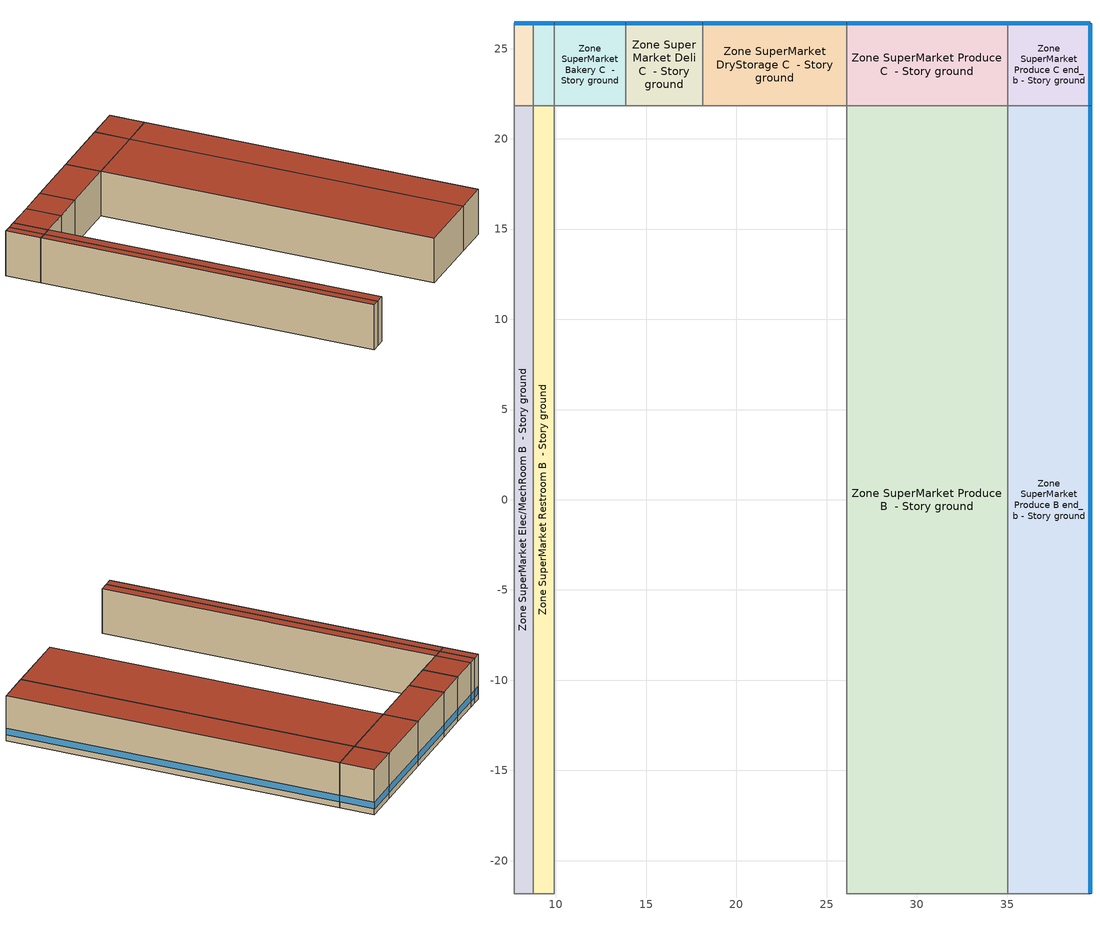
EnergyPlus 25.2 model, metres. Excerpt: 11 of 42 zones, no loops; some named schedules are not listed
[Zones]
Zone SuperMarket Bakery C  - Story ground
 floor ground (Foundation F 0.9W/m*K Perim 3.96m Area 18.1m2): 9.91,21.82 9.91,26.4 13.87,26.4 13.87,21.82 z0
 wall outside (Typical Insulated Exterior Mass Wall R-9.62): 13.87,26.4 9.91,26.4 z0:6.1
 wall to Zone SuperMarket Restroom C  - Story ground (Typical Interior Wall): 9.91,26.4 9.91,21.82 z0:6.1
 wall to Zone SuperMarket Bakery B  - Story ground (Typical Interior Wall): 9.91,21.82 13.87,21.82 z0:6.1
 wall to Zone SuperMarket Deli C  - Story ground (Typical Interior Wall): 13.87,21.82 13.87,26.4 z0:6.1
 window (U 0.36 SHGC 0.36 Simple Glazing): 13.85,26.4 9.94,26.4 z0.76:1.69
 roof outside (Typical IEAD Roof R-31.25): 13.87,21.82 13.87,26.4 9.91,26.4 9.91,21.82 z6.1
Zone SuperMarket Deli C  - Story ground
 floor ground (Foundation F 0.9W/m*K Perim 4.25m Area 19.44m2): 13.87,21.82 13.87,26.4 18.13,26.4 18.13,21.82 z0
 wall outside (Typical Insulated Exterior Mass Wall R-9.62): 18.13,26.4 13.87,26.4 z0:6.1
 wall to Zone SuperMarket Deli B  - Story ground (Typical Interior Wall): 13.87,21.82 18.13,21.82 z0:6.1
 wall to Zone SuperMarket DryStorage C  - Story ground (Typical Interior Wall): 18.13,21.82 18.13,26.4 z0:6.1
 window (U 0.36 SHGC 0.36 Simple Glazing): 18.1,26.4 13.9,26.4 z0.76:1.69
 roof outside (Typical IEAD Roof R-31.25): 18.13,21.82 18.13,26.4 13.87,26.4 13.87,21.82 z6.1
Zone SuperMarket DryStorage C  - Story ground
 floor ground (Foundation F 0.9W/m*K Perim 8.0m Area 36.57m2): 18.13,21.82 18.13,26.4 26.12,26.4 26.12,21.82 z0
 wall outside (Typical Insulated Exterior Mass Wall R-9.62): 26.12,26.4 18.13,26.4 z0:6.1
 wall to Zone SuperMarket DryStorage B  - Story ground (Typical Interior Wall): 18.13,21.82 26.12,21.82 z0:6.1
 wall to Zone SuperMarket Produce C  - Story ground (Typical Interior Wall): 26.12,21.82 26.12,26.4 z0:6.1
 window (U 0.36 SHGC 0.36 Simple Glazing): 26.1,26.4 18.15,26.4 z0.76:1.68
 roof outside (Typical IEAD Roof R-31.25): 26.12,21.82 26.12,26.4 18.13,26.4 18.13,21.82 z6.1
Zone SuperMarket Elec/MechRoom B  - Story ground
 floor ground (Foundation F 0.9W/m*K Perim 0.0m Area 45.97m2): 7.67,-21.82 7.67,21.82 8.73,21.82 8.73,-21.82 z0
 wall to Zone SuperMarket Corridor B  - Story ground (Typical Interior Wall): 7.67,21.82 7.67,-21.82 z0:6.1
 wall to Zone SuperMarket Elec/MechRoom C  - Story ground (Typical Interior Wall): 8.73,21.82 7.67,21.82 z0:6.1
 wall to Zone SuperMarket Elec/MechRoom A  - Story ground (Typical Interior Wall): 7.67,-21.82 8.73,-21.82 z0:6.1
 wall to Zone SuperMarket Restroom B  - Story ground (Typical Interior Wall): 8.73,-21.82 8.73,21.82 z0:6.1
 roof outside (Typical IEAD Roof R-31.25): 8.73,-21.82 8.73,21.82 7.67,21.82 7.67,-21.82 z6.1
Zone SuperMarket Elec/MechRoom C  - Story ground
 floor ground (Foundation F 0.9W/m*K Perim 1.05m Area 4.82m2): 7.67,21.82 7.67,26.4 8.73,26.4 8.73,21.82 z0
 wall outside (Typical Insulated Exterior Mass Wall R-9.62): 8.73,26.4 7.67,26.4 z0:6.1
 wall to Zone SuperMarket Corridor C  - Story ground (Typical Interior Wall): 7.67,26.4 7.67,21.82 z0:6.1
 wall to Zone SuperMarket Restroom C  - Story ground (Typical Interior Wall): 8.73,21.82 8.73,26.4 z0:6.1
 window (U 0.36 SHGC 0.36 Simple Glazing): 8.7,26.4 7.7,26.4 z0.76:1.72
 roof outside (Typical IEAD Roof R-31.25): 8.73,21.82 8.73,26.4 7.67,26.4 7.67,21.82 z6.1
Zone SuperMarket Produce B  - Story ground
 floor ground (Foundation F 0.9W/m*K Perim 0.0m Area 388.39m2): 26.12,-21.82 26.12,21.82 35.02,21.82 35.02,-21.82 z0
 wall to Zone SuperMarket DryStorage B  - Story ground (Typical Interior Wall): 26.12,21.82 26.12,-21.82 z0:6.1
 wall to Zone SuperMarket Produce C  - Story ground (Typical Interior Wall): 35.02,21.82 26.12,21.82 z0:6.1
 wall to Zone SuperMarket Produce A  - Story ground (Typical Interior Wall): 26.12,-21.82 35.02,-21.82 z0:6.1
 wall to Zone SuperMarket Produce B end_b - Story ground (Typical Interior Wall): 35.02,-21.82 35.02,21.82 z0:6.1
 roof outside (Typical IEAD Roof R-31.25): 35.02,-21.82 35.02,21.82 26.12,21.82 26.12,-21.82 z6.1
Zone SuperMarket Produce B end_b - Story ground
 floor ground (Foundation F 0.9W/m*K Perim 43.65m Area 199.56m2): 35.02,-21.82 35.02,21.82 39.59,21.82 39.59,-21.82 z0
 wall outside (Typical Insulated Exterior Mass Wall R-9.62): 39.59,-21.82 39.59,21.82 z0:6.1
 wall to Zone SuperMarket Produce C end_b - Story ground (Typical Interior Wall): 39.59,21.82 35.02,21.82 z0:6.1
 wall to Zone SuperMarket Produce A end_b - Story ground (Typical Interior Wall): 35.02,-21.82 39.59,-21.82 z0:6.1
 window (U 0.36 SHGC 0.36 Simple Glazing): 39.59,-21.8 39.59,21.8 z0.76:1.68
 roof outside (Typical IEAD Roof R-31.25): 39.59,-21.82 39.59,21.82 35.02,21.82 35.02,-21.82 z6.1
Zone SuperMarket Produce C  - Story ground
 floor ground (Foundation F 0.9W/m*K Perim 8.9m Area 40.68m2): 26.12,21.82 26.12,26.4 35.02,26.4 35.02,21.82 z0
 wall outside (Typical Insulated Exterior Mass Wall R-9.62): 35.02,26.4 26.12,26.4 z0:6.1
 wall to Zone SuperMarket Produce C end_b - Story ground (Typical Interior Wall): 35.02,21.82 35.02,26.4 z0:6.1
 window (U 0.36 SHGC 0.36 Simple Glazing): 35,26.4 26.15,26.4 z0.76:1.68
 roof outside (Typical IEAD Roof R-31.25): 35.02,21.82 35.02,26.4 26.12,26.4 26.12,21.82 z6.1
Zone SuperMarket Produce C end_b - Story ground
 floor ground (Foundation F 0.9W/m*K Perim 9.14m Area 20.9m2): 35.02,21.82 35.02,26.4 39.59,26.4 39.59,21.82 z0
 wall outside (Typical Insulated Exterior Mass Wall R-9.62): 39.59,21.82 39.59,26.4 35.02,26.4 z0:6.1
 window (U 0.36 SHGC 0.36 Simple Glazing): 39.59,21.85 39.59,26.37 / 39.57,26.4 35.05,26.4 z0.76:1.69
 roof outside (Typical IEAD Roof R-31.25): 39.59,21.82 39.59,26.4 35.02,26.4 35.02,21.82 z6.1
Zone SuperMarket Restroom B  - Story ground
 floor ground (Foundation F 0.9W/m*K Perim 0.0m Area 51.85m2): 8.73,-21.82 8.73,21.82 9.91,21.82 9.91,-21.82 z0
 wall to Zone SuperMarket Restroom C  - Story ground (Typical Interior Wall): 9.91,21.82 8.73,21.82 z0:6.1
 wall to Zone SuperMarket Restroom A  - Story ground (Typical Interior Wall): 8.73,-21.82 9.91,-21.82 z0:6.1
 wall to Zone SuperMarket Bakery B  - Story ground (Typical Interior Wall): 9.91,-21.82 9.91,21.82 z0:6.1
 roof outside (Typical IEAD Roof R-31.25): 9.91,-21.82 9.91,21.82 8.73,21.82 8.73,-21.82 z6.1
Zone SuperMarket Restroom C  - Story ground
 floor ground (Foundation F 0.9W/m*K Perim 1.19m Area 5.43m2): 8.73,21.82 8.73,26.4 9.91,26.4 9.91,21.82 z0
 wall outside (Typical Insulated Exterior Mass Wall R-9.62): 9.91,26.4 8.73,26.4 z0:6.1
 window (U 0.36 SHGC 0.36 Simple Glazing): 9.89,26.4 8.75,26.4 z0.76:1.72
 roof outside (Typical IEAD Roof R-31.25): 9.91,21.82 9.91,26.4 8.73,26.4 8.73,21.82 z6.1
[Building]
90.1-2019|SuperMarket
[Site:Location]
Site 1: Latitude {deg}=0; Longitude {deg}=0; Time Zone {hr}=0; Elevation {m}=0
[Site:GroundTemperature:FCfactorMethod]
January Ground Temperature {C}=14; February Ground Temperature {C}=7.3; March Ground Temperature {C}=3.3; April Ground Temperature {C}=1.2; May Ground Temperature {C}=-0.2; June Ground Temperature {C}=5.6; July Ground Temperature {C}=10.9; August Ground Temperature {C}=16.1; September Ground Temperature {C}=21.7; October Ground Temperature {C}=25; November Ground Temperature {C}=24.8; December Ground Temperature {C}=19.9
[Material] Thermal Absorptance=0.9
Name | Roughness | Thickness {m} | Conductivity {W/m-K} | Density {kg/m3} | Specific Heat {J/kg-K} | Solar Absorptance | Visible Absorptance
1/2IN Gypsum | Smooth | 0.0127 | 0.16 | 784.9 | 830 | 0.4 | 0.4
1IN Stucco | Smooth | 0.0253 | 0.6918 | 1858 | 837 | 0.7 | 0.92
8IN CONCRETE HW RefBldg | Rough | 0.2032 | 1.311 | 2240 | 836.8 | 0.7 | 0.7
G01 13mm gypsum board | Smooth | 0.0127 | 0.160031 | 800.001 | 1090.73 | 0.7 | 0.5
Metal Roof Surface | Smooth | 0.0008 | 45.28 | 7824 | 500 | 0.7 | 0.7
Roof Membrane | VeryRough | 0.0095 | 0.16 | 1121.29 | 1460 | 0.7 | 0.7
Std Wood 6inch | MediumSmooth | 0.15 | 0.12 | 540 | 1210 | 0.7 | 0.7
[Material:NoMass] Roughness=Smooth; Thermal Absorptance=0.9; Solar Absorptance=0.7; Visible Absorptance=0.7
Name | Thermal Resistance {m2-K/W}
Typical Insulation R-30.13 | 5.30668
Typical Insulation R-7.23 | 1.27273
[WindowMaterial:SimpleGlazingSystem]
U 0.36 SHGC 0.36 Simple Glazing: U-Factor {W/m2-K}=2.04417; Solar Heat Gain Coefficient=0.36; Visible Transmittance=0.81
[Construction]
InteriorFurnishings: Std Wood 6inch
Typical IEAD Roof R-31.25: Roof Membrane, Typical Insulation R-30.13, Metal Roof Surface
Typical Insulated Exterior Mass Wall R-9.62: 1IN Stucco, 8IN CONCRETE HW RefBldg, Typical Insulation R-7.23, 1/2IN Gypsum
Typical Interior Wall: G01 13mm gypsum board, G01 13mm gypsum board
U 0.36 SHGC 0.36 Simple Glazing: U 0.36 SHGC 0.36 Simple Glazing
[Construction:FfactorGroundFloor] F-Factor {W/m-K}=0.899982
Name | Area {m2} | PerimeterExposed {m}
Foundation F 0.9W/m*K Perim 0.0m Area 388.39m2 | 388.393 | 0
Foundation F 0.9W/m*K Perim 0.0m Area 45.97m2 | 45.9718 | 0
Foundation F 0.9W/m*K Perim 0.0m Area 51.85m2 | 51.8479 | 0
Foundation F 0.9W/m*K Perim 1.05m Area 4.82m2 | 4.81532 | 1.05322
Foundation F 0.9W/m*K Perim 1.19m Area 5.43m2 | 5.43081 | 1.18784
Foundation F 0.9W/m*K Perim 3.96m Area 18.1m2 | 18.1027 | 3.95947
Foundation F 0.9W/m*K Perim 4.25m Area 19.44m2 | 19.4423 | 4.25247
Foundation F 0.9W/m*K Perim 43.65m Area 199.56m2 | 199.563 | 43.6489
Foundation F 0.9W/m*K Perim 8.0m Area 36.57m2 | 36.5674 | 7.99813
Foundation F 0.9W/m*K Perim 8.9m Area 40.68m2 | 40.6822 | 8.89811
Foundation F 0.9W/m*K Perim 9.14m Area 20.9m2 | 20.9032 | 9.144
[Zone] Multiplier=1; Part of Total Floor Area=Yes
Zone SuperMarket Bakery C  - Story ground; Zone SuperMarket Deli C  - Story ground; Zone SuperMarket DryStorage C  - Story ground; Zone SuperMarket Elec/MechRoom B  - Story ground; Zone SuperMarket Elec/MechRoom C  - Story ground; Zone SuperMarket Produce B  - Story ground; Zone SuperMarket Produce B end_b - Story ground; Zone SuperMarket Produce C  - Story ground; Zone SuperMarket Produce C end_b - Story ground; Zone SuperMarket Restroom B  - Story ground; Zone SuperMarket Restroom C  - Story ground
[Space]
Name | Zone | Space Type
SuperMarket Bakery C  - Story ground | Zone SuperMarket Bakery C  - Story ground | SuperMarket Bakery - 90.1-2019
SuperMarket Deli C  - Story ground | Zone SuperMarket Deli C  - Story ground | SuperMarket Deli - 90.1-2019
SuperMarket DryStorage C  - Story ground | Zone SuperMarket DryStorage C  - Story ground | SuperMarket DryStorage - 90.1-2019
SuperMarket Elec/MechRoom B  - Story ground | Zone SuperMarket Elec/MechRoom B  - Story ground | SuperMarket Elec/MechRoom - 90.1-2019
SuperMarket Elec/MechRoom C  - Story ground | Zone SuperMarket Elec/MechRoom C  - Story ground | SuperMarket Elec/MechRoom - 90.1-2019
SuperMarket Produce B  - Story ground | Zone SuperMarket Produce B  - Story ground | SuperMarket Produce - 90.1-2019
SuperMarket Produce B end_b - Story ground | Zone SuperMarket Produce B end_b - Story ground | SuperMarket Produce - 90.1-2019
SuperMarket Produce C  - Story ground | Zone SuperMarket Produce C  - Story ground | SuperMarket Produce - 90.1-2019
SuperMarket Produce C end_b - Story ground | Zone SuperMarket Produce C end_b - Story ground | SuperMarket Produce - 90.1-2019
SuperMarket Restroom B  - Story ground | Zone SuperMarket Restroom B  - Story ground | SuperMarket Restroom - 90.1-2019
SuperMarket Restroom C  - Story ground | Zone SuperMarket Restroom C  - Story ground | SuperMarket Restroom - 90.1-2019
[SpaceList]
SuperMarket Bakery - 90.1-2019: SuperMarket Bakery C  - Story ground, SuperMarket Bakery A  - Story ground, SuperMarket Bakery B  - Story ground
SuperMarket Deli - 90.1-2019: SuperMarket Deli A  - Story ground, SuperMarket Deli C  - Story ground, SuperMarket Deli B  - Story ground
SuperMarket DryStorage - 90.1-2019: SuperMarket DryStorage B  - Story ground, SuperMarket DryStorage C  - Story ground, SuperMarket DryStorage A  - Story ground
SuperMarket Elec/MechRoom - 90.1-2019: SuperMarket Elec/MechRoom B  - Story ground, SuperMarket Elec/MechRoom A  - Story ground, SuperMarket Elec/MechRoom C  - Story ground
SuperMarket Produce - 90.1-2019: SuperMarket Produce B end_b - Story ground, SuperMarket Produce A  - Story ground, SuperMarket Produce B  - Story ground, SuperMarket Produce A end_b - Story ground, SuperMarket Produce C  - Story ground, SuperMarket Produce C end_b - Story ground
SuperMarket Restroom - 90.1-2019: SuperMarket Restroom C  - Story ground, SuperMarket Restroom B  - Story ground, SuperMarket Restroom A  - Story ground
[Lights] Schedule=SuperMarket Bldg Light; Design Level Calculation Method=Watts/Area; Return Air Fraction=0; Fraction Radiant=0.7; Fraction Visible=0.2; Fraction Replaceable=1
Name | Zone or ZoneList or Space or SpaceList | Watts per Floor Area {W/m2}
SuperMarket Bakery Lights | SuperMarket Bakery - 90.1-2019 | 11.7327
SuperMarket Deli Lights | SuperMarket Deli - 90.1-2019 | 11.7327
SuperMarket DryStorage Lights | SuperMarket DryStorage - 90.1-2019 | 4.09029
SuperMarket Elec/MechRoom Lights | SuperMarket Elec/MechRoom - 90.1-2019 | 4.62848
SuperMarket Produce Lights | SuperMarket Produce - 90.1-2019 | 11.3021
SuperMarket Restroom Lights | SuperMarket Restroom - 90.1-2019 | 6.78126
[People] Number of People Schedule=SuperMarket Bldg Occ; Number of People Calculation Method=People/Area; Fraction Radiant=0.3; Activity Level Schedule=SuperMarket Activity; Work Efficiency Schedule=Work Efficiency Schedule; Clothing Insulation Calculation Method=ClothingInsulationSchedule; Clothing Insulation Schedule=Clothing Schedule; Air Velocity Schedule=Air Velocity Schedule; Thermal Comfort Model 1 Type=AdaptiveASH55
Name | Zone or ZoneList or Space or SpaceList | People per Floor Area {person/m2}
SuperMarket Bakery People | SuperMarket Bakery - 90.1-2019 | 0.0861113
SuperMarket Deli People | SuperMarket Deli - 90.1-2019 | 0.0861113
SuperMarket DryStorage People | SuperMarket DryStorage - 90.1-2019 | 0.0359515
SuperMarket Produce People | SuperMarket Produce - 90.1-2019 | 0.0861113
SuperMarket Restroom People | SuperMarket Restroom - 90.1-2019 | 0.0861113
[ElectricEquipment] Schedule=SuperMarket Bldg Equip New; Design Level Calculation Method=Watts/Area; Fraction Latent=0; Fraction Radiant=0.5; Fraction Lost=0
Name | Zone or ZoneList or Space or SpaceList | Watts per Floor Area {W/m2}
SuperMarket Bakery Elec Equip | SuperMarket Bakery - 90.1-2019 | 0.107639
SuperMarket Deli Elec Equip | SuperMarket Deli - 90.1-2019 | 8.93405
SuperMarket DryStorage Elec Equip | SuperMarket DryStorage - 90.1-2019 | 3.33681
SuperMarket Produce Elec Equip | SuperMarket Produce - 90.1-2019 | 0.538196
[GasEquipment] Schedule=SuperMarket Gas Equip New; Design Level Calculation Method=Watts/Area; Fraction Latent=0.1; Fraction Radiant=0.2; Fraction Lost=0.7
Name | Zone or ZoneList or Space or SpaceList | Power per Floor Area {W/m2}
SuperMarket Bakery Gas Equip | SuperMarket Bakery - 90.1-2019 | 26.9402
SuperMarket Deli Gas Equip | SuperMarket Deli - 90.1-2019 | 26.8771
[InternalMass] Construction=InteriorFurnishings
Name | Zone or ZoneList | Space or SpaceList | Surface Area {m2}
SuperMarket Bakery C  - Story ground Mass | Zone SuperMarket Bakery C  - Story ground | SuperMarket Bakery C  - Story ground | 36.2054
SuperMarket Deli C  - Story ground Mass | Zone SuperMarket Deli C  - Story ground | SuperMarket Deli C  - Story ground | 38.8846
SuperMarket DryStorage C  - Story ground Mass | Zone SuperMarket DryStorage C  - Story ground | SuperMarket DryStorage C  - Story ground | 73.1349
SuperMarket Elec/MechRoom B  - Story ground Mass | Zone SuperMarket Elec/MechRoom B  - Story ground | SuperMarket Elec/MechRoom B  - Story ground | 91.9437
SuperMarket Elec/MechRoom C  - Story ground Mass | Zone SuperMarket Elec/MechRoom C  - Story ground | SuperMarket Elec/MechRoom C  - Story ground | 9.63063
SuperMarket Produce B  - Story ground Mass | Zone SuperMarket Produce B  - Story ground | SuperMarket Produce B  - Story ground | 776.786
SuperMarket Produce B end_b - Story ground Mass | Zone SuperMarket Produce B end_b - Story ground | SuperMarket Produce B end_b - Story ground | 399.126
SuperMarket Produce C  - Story ground Mass | Zone SuperMarket Produce C  - Story ground | SuperMarket Produce C  - Story ground | 81.3643
SuperMarket Produce C end_b - Story ground Mass | Zone SuperMarket Produce C end_b - Story ground | SuperMarket Produce C end_b - Story ground | 41.8064
SuperMarket Restroom B  - Story ground Mass | Zone SuperMarket Restroom B  - Story ground | SuperMarket Restroom B  - Story ground | 103.696
SuperMarket Restroom C  - Story ground Mass | Zone SuperMarket Restroom C  - Story ground | SuperMarket Restroom C  - Story ground | 10.8616
[ZoneInfiltration:DesignFlowRate] Design Flow Rate Calculation Method=Flow/ExteriorArea; Flow Rate per Exterior Surface Area {m3/s-m2}=0.000570329; Velocity Term Coefficient=0; Density Basis=Outdoor
Name | Zone or ZoneList or Space or SpaceList | Schedule | Constant Term Coefficient | Temperature Term Coefficient | Velocity Squared Term Coefficient
SuperMarket Bakery C  - Story ground HVAC Off Infiltration | SuperMarket Bakery C  - Story ground | Infiltration HVAC Off Schedule | 0 | 0.0112 | 0.0523
SuperMarket Bakery C  - Story ground HVAC On Infiltration | SuperMarket Bakery C  - Story ground | Infiltration HVAC On Schedule | -0.0581 | 0.0073 | 0.0436
SuperMarket Deli C  - Story ground HVAC Off Infiltration | SuperMarket Deli C  - Story ground | Infiltration HVAC Off Schedule | 0 | 0.0112 | 0.0523
SuperMarket Deli C  - Story ground HVAC On Infiltration | SuperMarket Deli C  - Story ground | Infiltration HVAC On Schedule | -0.0581 | 0.0073 | 0.0436
SuperMarket DryStorage C  - Story ground HVAC Off Infiltration | SuperMarket DryStorage C  - Story ground | Infiltration HVAC Off Schedule | 0 | 0.0112 | 0.0523
SuperMarket DryStorage C  - Story ground HVAC On Infiltration | SuperMarket DryStorage C  - Story ground | Infiltration HVAC On Schedule | -0.0581 | 0.0073 | 0.0436
SuperMarket Elec/MechRoom B  - Story ground HVAC Off Infiltration | SuperMarket Elec/MechRoom B  - Story ground | Infiltration HVAC Off Schedule | 0 | 0.0112 | 0.0523
SuperMarket Elec/MechRoom B  - Story ground HVAC On Infiltration | SuperMarket Elec/MechRoom B  - Story ground | Infiltration HVAC On Schedule | -0.0581 | 0.0073 | 0.0436
SuperMarket Elec/MechRoom C  - Story ground HVAC Off Infiltration | SuperMarket Elec/MechRoom C  - Story ground | Infiltration HVAC Off Schedule | 0 | 0.0112 | 0.0523
SuperMarket Elec/MechRoom C  - Story ground HVAC On Infiltration | SuperMarket Elec/MechRoom C  - Story ground | Infiltration HVAC On Schedule | -0.0581 | 0.0073 | 0.0436
SuperMarket Produce B  - Story ground HVAC Off Infiltration | SuperMarket Produce B  - Story ground | Infiltration HVAC Off Schedule | 0 | 0.0112 | 0.0523
SuperMarket Produce B  - Story ground HVAC On Infiltration | SuperMarket Produce B  - Story ground | Infiltration HVAC On Schedule | -0.0581 | 0.0073 | 0.0436
SuperMarket Produce B end_b - Story ground HVAC Off Infiltration | SuperMarket Produce B end_b - Story ground | Infiltration HVAC Off Schedule | 0 | 0.0112 | 0.0523
SuperMarket Produce B end_b - Story ground HVAC On Infiltration | SuperMarket Produce B end_b - Story ground | Infiltration HVAC On Schedule | -0.0581 | 0.0073 | 0.0436
SuperMarket Produce C  - Story ground HVAC Off Infiltration | SuperMarket Produce C  - Story ground | Infiltration HVAC Off Schedule | 0 | 0.0112 | 0.0523
SuperMarket Produce C  - Story ground HVAC On Infiltration | SuperMarket Produce C  - Story ground | Infiltration HVAC On Schedule | -0.0581 | 0.0073 | 0.0436
SuperMarket Produce C end_b - Story ground HVAC Off Infiltration | SuperMarket Produce C end_b - Story ground | Infiltration HVAC Off Schedule | 0 | 0.0112 | 0.0523
SuperMarket Produce C end_b - Story ground HVAC On Infiltration | SuperMarket Produce C end_b - Story ground | Infiltration HVAC On Schedule | -0.0581 | 0.0073 | 0.0436
SuperMarket Restroom B  - Story ground HVAC Off Infiltration | SuperMarket Restroom B  - Story ground | Infiltration HVAC Off Schedule | 0 | 0.0112 | 0.0523
SuperMarket Restroom B  - Story ground HVAC On Infiltration | SuperMarket Restroom B  - Story ground | Infiltration HVAC On Schedule | -0.0581 | 0.0073 | 0.0436
SuperMarket Restroom C  - Story ground HVAC Off Infiltration | SuperMarket Restroom C  - Story ground | Infiltration HVAC Off Schedule | 0 | 0.0112 | 0.0523
SuperMarket Restroom C  - Story ground HVAC On Infiltration | SuperMarket Restroom C  - Story ground | Infiltration HVAC On Schedule | -0.0581 | 0.0073 | 0.0436
[Exterior:Lights]
Name | Schedule | Design Level {W} | Control Option
Building Facades 0.15 W/ft^2 | Schedule Ruleset 1 | 2598.08 | ScheduleNameOnly
Main Entries 30.0 W/ft | Always On Discrete | 1080 | AstronomicalClock
Other Doors 20.0 W/ft | Always On Discrete | 1054.8 | AstronomicalClock
Parking Areas and Drives 0.04 W/ft^2 | Always On Discrete | 2615.42 | AstronomicalClock
[Schedule:Week:Daily]
Schedule Ruleset 1 Week Rule - Jan1-Dec31: Schedule Day 11, Schedule Day 11, Schedule Day 11, Schedule Day 11, Schedule Day 11, Schedule Day 11, Schedule Day 11, Schedule Day 11, Schedule Day 11, Schedule Day 11, Schedule Day 11, Schedule Day 11
[Schedule:Year]
SuperMarket Bldg Light: SuperMarket Bldg Light Week Rule - Jan1-Jan3, 1, 1, 1, 3, SuperMarket Bldg Light Week Rule - Jan4-Dec31, 1, 4, 12, 31
SuperMarket Bldg Occ: SuperMarket Bldg Occ Week Rule - Jan1-Jan3, 1, 1, 1, 3, SuperMarket Bldg Occ Week Rule - Jan4-Dec31, 1, 4, 12, 31
SuperMarket Activity: SuperMarket Activity Week Rule - Jan1-Dec31, 1, 1, 12, 31
Work Efficiency Schedule: Work Efficiency Schedule Week Rule - Jan1-Dec31, 1, 1, 12, 31
Clothing Schedule: Clothing Schedule Week Rule - Jan1-Dec31, 1, 1, 12, 31
Air Velocity Schedule: Air Velocity Schedule Week Rule - Jan1-Dec31, 1, 1, 12, 31
SuperMarket Bldg Equip New: SuperMarket Bldg Equip New Week Rule - Jan1-Jan3, 1, 1, 1, 3, SuperMarket Bldg Equip New Week Rule - Jan4-Dec31, 1, 4, 12, 31
SuperMarket Gas Equip New: SuperMarket Gas Equip New Week Rule - Jan1-Jan3, 1, 1, 1, 3, SuperMarket Gas Equip New Week Rule - Jan4-Dec31, 1, 4, 12, 31
Schedule Ruleset 1: Schedule Ruleset 1 Week Rule - Jan1-Dec31, 1, 1, 12, 31
[Schedule:Constant]
Name | Hourly Value
Always On Discrete; Infiltration HVAC Off Schedule | 1
Infiltration HVAC On Schedule | 0
